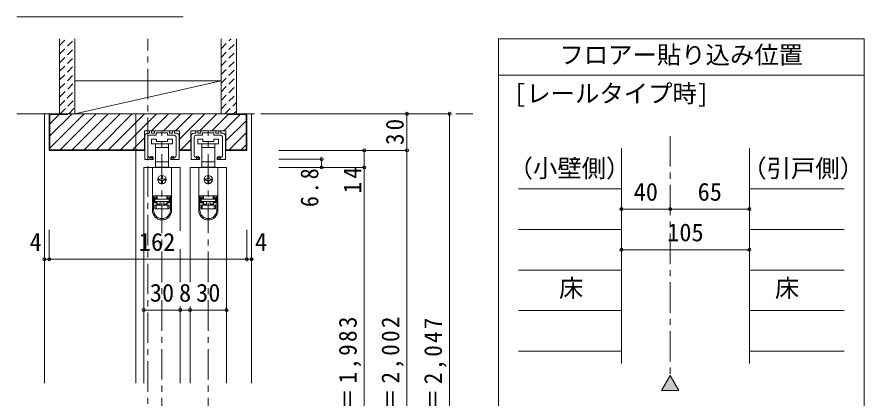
# Model space of a CAD drawing. Units: millimetres, scale not verified. Extents: x -957 to 993, y -705 to 708.
# Drawn here: x -443 to 252, y -219 to 94 of the extents above; entities that cross this region are included whole.
import ezdxf
from ezdxf.enums import TextEntityAlignment as Align

# ---------------------------------------------------------------- set-up
doc = ezdxf.new("R2010")
doc.units = ezdxf.units.MM
doc.header["$LTSCALE"] = 5
doc.header["$PDMODE"] = 32
doc.header["$PDSIZE"] = 2.5
doc.linetypes.add('CHAIN1', pattern=[8, 5, -1, 1, -1])
doc.linetypes.add('DASHED1', pattern=[1.8, 1.2, -0.6])
doc.layers.add('0-B_寸法', color=7, linetype='Continuous', lineweight=9)
doc.styles.add('ＭＳ ゴシック', font='')
doc.styles.get('ＭＳ ゴシック').set_extended_font_data('MS Gothic')

# ---------------------------------------------------------------- blocks, each defined once
blk = doc.blocks.new('01')
at = {"layer": '0-B_寸法'}
for p, q in [((-10.15, 6.02), (-10.15, 7.42)), ((-8.95, 7.72), (-9.85, 7.72)), ((-8.65, 6.02), (-8.65, 7.42)), ((-6.15, 7.42), (-6.15, 6.02)), ((-5.85, 7.72), (5.85, 7.72)), ((6.15, 7.42), (6.15, 6.02)), ((8.65, 6.02), (8.65, 7.42)), ((8.95, 7.72), (9.85, 7.72)), ((10.15, 6.02), (10.15, 7.42)), ((-14, 3.72), (-14, -15.48)), ((-12, 5.72), (-10.45, 5.72)), ((-11.65, 2.72), (-11.65, -12.157)), ((-10.15, 4.22), (-4.95, 4.22)), ((-6.45, 5.72), (-8.35, 5.72)), ((-4.65, 4.52), (-4.65, 5.92)), ((-4.35, 6.22), (-0.3, 6.22)), ((0, 6.52), (-0.3, 6.22)), ((0, 6.52), (0.3, 6.22)), ((4.35, 6.22), (0.3, 6.22)), ((4.65, 4.52), (4.65, 5.92)), ((10.15, 4.22), (4.95, 4.22)), ((6.45, 5.72), (8.35, 5.72)), ((12, 5.72), (10.45, 5.72)), ((11.65, 2.72), (11.65, -12.157)), ((14, 3.72), (14, -15.48)), ((-13.7, -15.78), (-7.45, -15.78)), ((-7.15, -15.48), (-7.15, -14.405)), ((7.15, -15.48), (7.15, -14.405)), ((13.7, -15.78), (7.45, -15.78))]:
    blk.add_line(p, q, dxfattribs=at)
for centre, radius, start, end in [((-9.85, 7.42), 0.3, 90, 180), ((-8.95, 7.42), 0.3, 0, 90), ((-5.85, 7.42), 0.3, 90, 180), ((5.85, 7.42), 0.3, 0, 90), ((8.95, 7.42), 0.3, 90, 180), ((9.85, 7.42), 0.3, 0, 90), ((-12, 3.72), 2, 90, 180), ((-10.15, 2.72), 1.5, 90, 180), ((-10.45, 6.02), 0.3, 270, 0), ((-8.35, 6.02), 0.3, 180, 270), ((-6.45, 6.02), 0.3, 270, 0), ((-4.95, 4.52), 0.3, 270, 0), ((-4.35, 5.92), 0.3, 90, 180), ((4.35, 5.92), 0.3, 0, 90), ((4.95, 4.52), 0.3, 180, 270), ((6.45, 6.02), 0.3, 180, 270), ((8.35, 6.02), 0.3, 270, 0), ((10.45, 6.02), 0.3, 180, 270), ((10.15, 2.72), 1.5, 0, 90), ((12, 3.72), 2, 0, 90), ((-9.65, -12.157), 2, 180, 253.54075), ((9.65, -12.157), 2, 286.45925, 0), ((-13.7, -15.48), 0.3, 180, 270), ((-8.8, -9.28), 5, 253.54075, 284.75682), ((-7.45, -14.405), 0.3, 0, 104.75682), ((-7.45, -15.48), 0.3, 270, 0), ((7.45, -14.405), 0.3, 75.24318, 180), ((7.45, -15.48), 0.3, 180, 270), ((8.8, -9.28), 5, 255.24318, 286.45925), ((13.7, -15.48), 0.3, 270, 0)]:
    blk.add_arc(centre, radius, start, end, dxfattribs=at)
for p in [(-8.8, -14.28), (8.8, -14.28)]:
    blk.add_point(p, dxfattribs=at)

msp = doc.modelspace()

# ---------------------------------------------------------------- linework, layer by layer
at = {"layer": '0-B_寸法'}
for p, q in [((-306.142, 93.893), (-442.569, 93.893)), ((-407.569, 14.407), (-407.569, 76.058)), ((-395.069, 14.407), (-395.069, 76.058)), ((-275.069, 14.407), (-275.069, 76.058)), ((-262.569, 14.407), (-262.569, 76.058)), ((-47.569, 76.058), (-47.569, -474.581)), ((252.431, 76.058), (-47.569, 76.058)), ((252.431, 76.058), (252.431, -474.581)), ((252.431, 46.058), (-47.569, 46.058)), ((-395.069, 14.407), (-275.069, 41.407)), ((-395.069, 41.407), (-275.069, 41.407)), ((-420.069, 14.407), (-420.069, -206.593)), ((-420.069, 14.407), (-416.069, 14.407)), ((-254.069, 14.407), (-416.069, 14.407)), ((-416.069, -15.593), (-416.069, 14.407)), ((-415.57, -3.767), (-397.396, 14.407)), ((-415.57, -13.666), (-387.497, 14.407)), ((-401.069, 13.907), (-415.57, 13.907)), ((-415.57, -15.093), (-415.57, 13.907)), ((-415.57, 6.133), (-407.796, 13.907)), ((-407.097, -15.093), (-377.597, 14.407)), ((-401.069, 14.407), (-401.069, 13.907)), ((-397.198, -15.093), (-367.698, 14.407)), ((-395.069, 14.407), (-275.069, 14.407)), ((-387.298, -15.093), (-357.798, 14.407)), ((-377.399, -15.093), (-347.899, 14.407)), ((-367.499, -15.093), (-337.999, 14.407)), ((-357.6, -15.093), (-328.1, 14.407)), ((-345.069, 14.407), (-345.069, -206.593)), ((-332.2, 0.407), (-318.2, 14.407)), ((-322.301, 0.407), (-308.301, 14.407)), ((-312.401, 0.407), (-298.401, 14.407)), ((-309.169, -6.261), (-288.502, 14.407)), ((-292.602, 0.407), (-278.602, 14.407)), ((-282.703, 0.407), (-269.069, 14.04)), ((-259.303, 13.907), (-272.803, 0.407)), ((-269.069, 13.907), (-269.069, 14.407)), ((-269.069, 13.907), (-254.569, 13.907)), ((-254.569, -15.093), (-254.569, 13.907)), ((-254.069, -15.593), (-254.069, 14.407)), ((-87.569, 14.407), (-227.569, 14.407)), ((-122.569, 14.407), (-122.569, -15.593)), ((-87.569, -443.594), (-87.569, 14.407)), ((-271.169, -7.859), (-254.569, 8.741)), ((-337.969, -15.593), (-337.969, 0.407)), ((-299.969, -15.593), (-299.969, 0.407)), ((-347.7, -15.093), (-337.969, -5.363)), ((-332.069, -6.293), (-332.069, -10.293)), ((-328.069, -6.293), (-332.069, -6.293)), ((-328.069, -8.293), (-328.069, -6.293)), ((-319.069, -6.293), (-319.069, -8.293)), ((-315.069, -6.293), (-319.069, -6.293)), ((-315.069, -10.293), (-315.069, -6.293)), ((-294.069, -6.293), (-294.069, -10.293)), ((-290.069, -6.293), (-294.069, -6.293)), ((-290.069, -8.293), (-290.069, -6.293)), ((-281.069, -6.293), (-281.069, -8.293)), ((-277.069, -6.293), (-281.069, -6.293)), ((-277.069, -10.293), (-277.069, -6.293)), ((-268.504, -15.093), (-254.569, -1.159)), ((-332.069, -10.293), (-323.569, -10.293)), ((-328.819, -10.293), (-328.819, -13.293)), ((-328.819, -13.293), (-328.819, -24.893)), ((-328.819, -13.293), (-323.569, -13.293)), ((-319.069, -8.293), (-328.069, -8.293)), ((-323.569, -10.293), (-315.069, -10.293)), ((-323.569, -13.293), (-318.319, -13.293)), ((-318.319, -13.293), (-318.319, -10.293)), ((-318.319, -24.893), (-318.319, -13.293)), ((-308.102, -15.093), (-299.969, -6.961)), ((-294.069, -10.293), (-285.569, -10.293)), ((-290.819, -10.293), (-290.819, -13.293)), ((-290.819, -13.293), (-290.819, -24.893)), ((-290.819, -13.293), (-285.569, -13.293)), ((-281.069, -8.293), (-290.069, -8.293)), ((-285.569, -10.293), (-277.069, -10.293)), ((-285.569, -13.293), (-280.319, -13.293)), ((-280.319, -13.293), (-280.319, -10.293)), ((-280.319, -24.893), (-280.319, -13.293)), ((-258.605, -15.093), (-254.569, -11.058)), ((53.404, -13.825), (53.404, -190.332)), ((158.404, -13.825), (158.404, -190.332)), ((-337.969, -15.593), (-416.069, -15.593)), ((-415.57, -15.093), (-337.969, -15.093)), ((-299.969, -15.093), (-309.169, -15.093)), ((-299.969, -15.593), (-309.169, -15.593)), ((-254.569, -15.093), (-271.169, -15.093)), ((-254.069, -15.593), (-271.169, -15.593)), ((-122.569, -15.593), (-227.569, -15.593)), ((-157.569, -15.593), (-157.569, -29.593)), ((-122.569, -443.594), (-122.569, -15.593)), ((-328.819, -24.893), (-328.819, -29.293)), ((-323.569, -24.893), (-328.819, -24.893)), ((-318.319, -24.893), (-323.569, -24.893)), ((-318.319, -29.293), (-318.319, -24.893)), ((-290.819, -24.893), (-290.819, -29.293)), ((-285.569, -24.893), (-290.819, -24.893)), ((-280.319, -24.893), (-285.569, -24.893)), ((-280.319, -29.293), (-280.319, -24.893)), ((-192.569, -22.793), (-227.569, -22.793)), ((-192.569, -22.793), (-192.569, -29.593)), ((-338.569, -29.593), (-338.569, -206.593)), ((-308.569, -29.593), (-338.569, -29.593)), ((-331.469, -29.593), (-331.469, -52.893)), ((-315.669, -29.593), (-331.469, -29.593)), ((-328.819, -29.293), (-327.569, -29.293)), ((-319.569, -29.593), (-319.569, -29.293)), ((-319.569, -29.293), (-318.319, -29.293)), ((-315.669, -29.593), (-315.669, -52.893)), ((-308.569, -29.593), (-308.569, -81.57)), ((-300.569, -29.593), (-300.569, -123.593)), ((-270.569, -29.593), (-300.569, -29.593)), ((-293.469, -29.593), (-293.469, -52.893)), ((-277.669, -29.593), (-293.469, -29.593)), ((-290.819, -29.293), (-289.569, -29.293)), ((-281.569, -29.593), (-281.569, -29.293)), ((-281.569, -29.293), (-280.319, -29.293)), ((-277.669, -29.593), (-277.669, -52.893)), ((-270.569, -29.593), (-270.569, -206.593)), ((-157.569, -29.593), (-227.569, -29.593)), ((-157.569, -29.593), (-157.569, -423.594)), ((-325.069, -39.093), (-326.069, -39.093)), ((-326.069, -40.093), (-325.069, -40.093)), ((-324.069, -37.093), (-324.069, -38.093)), ((-324.069, -41.093), (-324.069, -42.093)), ((-323.069, -38.093), (-323.069, -37.093)), ((-323.069, -42.093), (-323.069, -41.093)), ((-321.069, -39.093), (-322.069, -39.093)), ((-322.069, -40.093), (-321.069, -40.093)), ((-287.069, -39.093), (-288.069, -39.093)), ((-288.069, -40.093), (-287.069, -40.093)), ((-286.069, -37.093), (-286.069, -38.093)), ((-286.069, -41.093), (-286.069, -42.093)), ((-285.069, -38.093), (-285.069, -37.093)), ((-285.069, -42.093), (-285.069, -41.093)), ((-283.069, -39.093), (-284.069, -39.093)), ((-284.069, -40.093), (-283.069, -40.093)), ((-31.155, -47.127), (53.404, -47.127)), ((158.404, -47.127), (236.001, -47.127)), ((-331.469, -52.893), (-331.469, -52.993)), ((-315.669, -52.893), (-331.469, -52.893)), ((-331.469, -52.993), (-331.469, -64.693)), ((-330.469, -52.993), (-331.469, -52.993)), ((-330.469, -64.693), (-330.469, -52.993)), ((-327.769, -52.993), (-330.469, -52.993)), ((-329.669, -53.993), (-327.769, -53.993)), ((-329.669, -53.993), (-329.669, -58.693)), ((-327.769, -54.993), (-329.669, -54.993)), ((-327.569, -55.093), (-329.469, -55.093)), ((-329.469, -55.093), (-329.469, -55.593)), ((-328.469, -52.993), (-328.469, -52.893)), ((-327.769, -52.993), (-327.769, -53.993)), ((-327.769, -53.993), (-327.769, -54.993)), ((-327.569, -55.093), (-327.569, -52.893)), ((-319.569, -52.893), (-319.569, -55.093)), ((-317.669, -55.093), (-319.569, -55.093)), ((-319.369, -53.993), (-319.369, -52.993)), ((-316.669, -52.993), (-319.369, -52.993)), ((-319.369, -53.993), (-317.469, -53.993)), ((-318.669, -52.893), (-318.669, -52.993)), ((-317.669, -55.593), (-317.669, -55.093)), ((-317.469, -58.693), (-317.469, -53.993)), ((-315.669, -52.893), (-315.669, -52.993)), ((-315.669, -64.693), (-315.669, -52.993)), ((-293.469, -52.893), (-293.469, -52.993)), ((-277.669, -52.893), (-293.469, -52.893)), ((-293.469, -52.993), (-293.469, -64.693)), ((-292.469, -52.993), (-293.469, -52.993)), ((-292.469, -64.693), (-292.469, -52.993)), ((-289.769, -52.993), (-292.469, -52.993)), ((-291.669, -53.993), (-289.769, -53.993)), ((-291.669, -53.993), (-291.669, -58.693)), ((-289.769, -54.993), (-291.669, -54.993)), ((-289.569, -55.093), (-291.469, -55.093)), ((-291.469, -55.093), (-291.469, -55.593)), ((-290.469, -52.993), (-290.469, -52.893)), ((-289.769, -52.993), (-289.769, -53.993)), ((-289.769, -53.993), (-289.769, -54.993)), ((-289.569, -55.093), (-289.569, -52.893)), ((-281.569, -52.893), (-281.569, -55.093)), ((-279.669, -55.093), (-281.569, -55.093)), ((-281.369, -53.993), (-281.369, -52.993)), ((-278.669, -52.993), (-281.369, -52.993)), ((-281.369, -53.993), (-279.469, -53.993)), ((-280.669, -52.893), (-280.669, -52.993)), ((-279.669, -55.593), (-279.669, -55.093)), ((-279.469, -58.693), (-279.469, -53.993)), ((-277.669, -52.893), (-277.669, -52.993)), ((-277.669, -64.693), (-277.669, -52.993)), ((-327.769, -58.693), (-329.669, -58.693)), ((-329.469, -63.593), (-329.469, -60.593)), ((-329.469, -60.593), (-328.469, -60.593)), ((-328.469, -60.593), (-328.469, -63.593)), ((-328.469, -60.593), (-318.669, -60.593)), ((-327.769, -58.693), (-327.769, -60.593)), ((-327.569, -59.593), (-327.569, -57.593)), ((-327.569, -59.593), (-325.069, -59.593)), ((-327.569, -60.593), (-327.569, -59.593)), ((-325.069, -57.593), (-325.069, -60.593)), ((-322.069, -57.593), (-322.069, -60.593)), ((-319.569, -57.593), (-319.569, -59.593)), ((-319.369, -57.693), (-317.469, -57.693)), ((-319.369, -58.693), (-319.369, -57.693)), ((-319.369, -60.593), (-319.369, -58.693)), ((-317.469, -58.693), (-319.369, -58.693)), ((-318.669, -63.593), (-318.669, -60.593)), ((-318.669, -60.593), (-317.669, -60.593)), ((-317.669, -60.593), (-317.669, -63.593)), ((-289.769, -58.693), (-291.669, -58.693)), ((-291.469, -63.593), (-291.469, -60.593)), ((-291.469, -60.593), (-290.469, -60.593)), ((-290.469, -60.593), (-290.469, -63.593)), ((-290.469, -60.593), (-280.669, -60.593)), ((-289.769, -58.693), (-289.769, -60.593)), ((-289.569, -59.593), (-289.569, -57.593)), ((-289.569, -59.593), (-287.069, -59.593)), ((-289.569, -60.593), (-289.569, -59.593)), ((-287.069, -57.593), (-287.069, -60.593)), ((-284.069, -57.593), (-284.069, -60.593)), ((-281.569, -57.593), (-281.569, -59.593)), ((-281.369, -57.693), (-279.469, -57.693)), ((-281.369, -58.693), (-281.369, -57.693)), ((-281.369, -60.593), (-281.369, -58.693)), ((-279.469, -58.693), (-281.369, -58.693)), ((-280.669, -63.593), (-280.669, -60.593)), ((-280.669, -60.593), (-279.669, -60.593)), ((-279.669, -60.593), (-279.669, -63.593)), ((-328.469, -63.593), (-329.469, -63.593)), ((-318.669, -63.593), (-328.469, -63.593)), ((-317.669, -63.593), (-318.669, -63.593)), ((-290.469, -63.593), (-291.469, -63.593)), ((-280.669, -63.593), (-290.469, -63.593)), ((-279.669, -63.593), (-280.669, -63.593)), ((53.404, -63.778), (93.404, -63.778)), ((93.404, -63.778), (158.404, -63.778)), ((-416.069, -104.898), (-416.069, -80.839)), ((53.404, -80.428), (-31.155, -80.428)), ((158.404, -80.428), (236.001, -80.428)), ((-254.069, -104.898), (-254.069, -84.339)), ((-308.569, -96.498), (-308.569, -123.593)), ((53.404, -97.079), (158.404, -97.079)), ((-416.069, -104.898), (-254.069, -104.898)), ((53.404, -113.73), (-31.155, -113.73)), ((158.404, -113.73), (236.001, -113.73)), ((-308.569, -143.593), (-308.569, -206.593)), ((-300.569, -143.593), (-300.569, -206.593)), ((-338.569, -146.593), (-270.569, -146.593)), ((53.404, -147.031), (-31.155, -147.031)), ((158.404, -147.031), (236.001, -147.031)), ((53.404, -180.332), (-31.155, -180.332)), ((158.404, -180.332), (236.001, -180.332)), ((93.404, -200.332), (86.266, -212.694)), ((93.404, -200.332), (100.541, -212.694)), ((100.541, -212.694), (86.266, -212.694))]:
    msp.add_line(p, q, dxfattribs=at)
at = {"layer": '0-B_寸法', "linetype": 'DASHED1'}
for p, q in [((-407.569, 70.511), (-402.023, 76.058)), ((-407.569, 63.44), (-395.069, 75.94)), ((-275.069, 67.803), (-266.815, 76.058)), ((-275.069, 60.732), (-262.569, 73.232)), ((-407.569, 56.369), (-395.069, 68.869)), ((-275.069, 53.661), (-262.569, 66.161)), ((-407.569, 49.298), (-395.069, 61.798)), ((-275.069, 46.59), (-262.569, 59.09)), ((-407.569, 42.227), (-395.069, 54.727)), ((-275.069, 39.519), (-262.569, 52.019)), ((-407.569, 35.156), (-395.069, 47.656)), ((-275.069, 32.448), (-262.569, 44.948)), ((-407.248, 28.407), (-395.069, 40.585)), ((-275.069, 25.377), (-262.569, 37.877)), ((-407.598, 20.986), (-395.069, 33.514)), ((-275.069, 18.306), (-262.569, 30.806)), ((-407.106, 14.407), (-395.069, 26.443)), ((-271.898, 14.407), (-262.569, 23.735)), ((-400.035, 14.407), (-395.069, 19.372)), ((-264.826, 14.407), (-262.569, 16.664))]:
    msp.add_line(p, q, dxfattribs=at)
at = {"layer": '0-B_寸法', "linetype": 'CHAIN1'}
for p, q in [((-335.069, -453.593), (-335.069, 76.058)), ((-442.569, 14.407), (-68.569, 14.407)), ((-323.569, -443.593), (-323.569, 0.407)), ((-285.569, -443.593), (-285.569, 0.407)), ((93.404, -3.825), (93.404, -200.332))]:
    msp.add_line(p, q, dxfattribs=at)
at = {"layer": '0-B_寸法', "color": 4}
for p, q in [((-420.069, -104.898), (-420.069, -80.839)), ((-416.069, -104.898), (-416.069, -80.839)), ((-254.069, -104.898), (-254.069, -80.839)), ((-250.069, -104.898), (-250.069, -80.839)), ((-420.069, -104.898), (-416.069, -104.898)), ((-254.069, -104.898), (-250.069, -104.898))]:
    msp.add_line(p, q, dxfattribs=at)
at = {"layer": '0-B_寸法'}
for points in [[(-250.069, -206.593), (-250.069, 14.407), (-254.069, 14.407)], [(-309.169, -15.593), (-309.169, 0.407), (-337.969, 0.407)], [(-271.169, -15.593), (-271.169, 0.407), (-299.969, 0.407)], [(-319.569, -29.293), (-327.569, -29.293), (-327.569, -29.593)], [(-281.569, -29.293), (-289.569, -29.293), (-289.569, -29.593)], [(-317.469, -54.993), (-319.369, -54.993), (-319.369, -53.993)], [(-315.669, -52.993), (-316.669, -52.993), (-316.669, -64.693)], [(-279.469, -54.993), (-281.369, -54.993), (-281.369, -53.993)], [(-277.669, -52.993), (-278.669, -52.993), (-278.669, -64.693)], [(-329.669, -57.693), (-327.769, -57.693), (-327.769, -58.693)], [(-322.069, -59.593), (-319.569, -59.593), (-319.569, -60.593)], [(-291.669, -57.693), (-289.769, -57.693), (-289.769, -58.693)], [(-284.069, -59.593), (-281.569, -59.593), (-281.569, -60.593)]]:
    msp.add_lwpolyline(points, dxfattribs=at)
for points in [[(-317.669, -57.593), (-329.469, -57.593), (-329.469, -55.593), (-317.669, -55.593)], [(-279.669, -57.593), (-291.469, -57.593), (-291.469, -55.593), (-279.669, -55.593)]]:
    msp.add_lwpolyline(points, close=True, dxfattribs=at)
for centre in [(-323.569, -39.593), (-285.569, -39.593)]:
    msp.add_circle(centre, 3.5, dxfattribs=at)
for centre, radius, start, end in [((-326.069, -39.593), 0.5, 90, 180), ((-326.069, -39.593), 0.5, 180, 270), ((-325.069, -38.093), 1, 270, 0), ((-325.069, -41.093), 1, 0, 90), ((-323.569, -37.093), 0.5, 90, 180), ((-323.569, -37.093), 0.5, 0, 90), ((-322.069, -38.093), 1, 180, 270), ((-322.069, -41.093), 1, 90, 180), ((-321.069, -39.593), 0.5, 0, 90), ((-321.069, -39.593), 0.5, 270, 0), ((-288.069, -39.593), 0.5, 90, 180), ((-288.069, -39.593), 0.5, 180, 270), ((-287.069, -38.093), 1, 270, 0), ((-287.069, -41.093), 1, 0, 90), ((-285.569, -37.093), 0.5, 90, 180), ((-285.569, -37.093), 0.5, 0, 90), ((-284.069, -38.093), 1, 180, 270), ((-284.069, -41.093), 1, 90, 180), ((-283.069, -39.593), 0.5, 0, 90), ((-283.069, -39.593), 0.5, 270, 0), ((-323.569, -42.093), 0.5, 180, 270), ((-323.569, -42.093), 0.5, 270, 0), ((-285.569, -42.093), 0.5, 180, 270), ((-285.569, -42.093), 0.5, 270, 0), ((-323.569, -64.693), 7.9, 180, 0), ((-323.569, -64.693), 6.9, 180, 0), ((-285.569, -64.693), 7.9, 180, 0), ((-285.569, -64.693), 6.9, 180, 0)]:
    msp.add_arc(centre, radius, start, end, dxfattribs=at)
for p in [(-122.569, 14.407), (-87.569, 14.407), (-157.569, -15.593), (-122.569, -15.593), (-192.569, -22.793), (-192.569, -29.593), (-157.569, -29.593), (53.404, -63.778), (93.404, -63.778), (158.404, -63.778), (53.404, -97.079), (158.404, -97.079), (-420.069, -104.898), (-416.069, -104.898), (-254.069, -104.898), (-250.069, -104.898), (-338.569, -146.593), (-308.569, -146.593), (-300.569, -146.593), (-270.569, -146.593)]:
    msp.add_point(p, dxfattribs=at)
at = {"layer": '0-B_寸法', "color": 16}
msp.add_solid([(100.541, -212.694), (93.404, -200.332), (86.266, -212.694)], dxfattribs=at)

# ---------------------------------------------------------------- block references
at = {"layer": '0-B_寸法'}
for p in [(-323.569, -7.313), (-285.569, -7.313)]:
    msp.add_blockref('01', p, dxfattribs=at)

# ---------------------------------------------------------------- texts
at = {"layer": '0-B_寸法', "style": 'ＭＳ ゴシック'}
for s, p in [('フロアー貼り込み位置', (2.431, 51.058)), ('[レールタイプ時]', (-34.687, 19.368)), ('（小壁側）', (-39.235, -42.023)), ('（引戸側）', (152.488, -42.023)), ('40', (63.404, -61.278)), ('65', (115.904, -61.278)), ('105', (90.904, -94.579)), ('4', (-432.223, -102.398)), ('162', (-342.569, -102.398)), ('4', (-247.319, -102.398)), ('床', (2.154, -140.38)), ('床', (179.277, -140.38)), ('30', (-333.569, -144.093)), ('8', (-309.569, -144.093)), ('30', (-295.569, -144.093))]:
    msp.add_text(s, height=14.66, dxfattribs=at).set_placement(p, align=Align.BOTTOM_LEFT)
at = {"layer": '0-B_寸法', "char_height": 14.66, "attachment_point": 7, "rotation": 90, "style": 'ＭＳ ゴシック'}
for s, insert in [('\\T1.27;\\W0.95;30', (-125.069, -11.218)), ('\\T1.27;\\W0.9;6.8', (-195.069, -62.093)), ('\\T1.27;\\W0.95;14', (-160.069, -50.843)), ('\\T1.2;\\W0.95;枠内＝2,002\\~', (-125.069, -275.258)), ('\\T1.2;\\W0.95;ＤＨ＝1,983\\~', (-160.069, -275.258)), ('\\T1.19;\\W0.95;枠外＝2,047', (-90.069, -275.258))]:
    msp.add_mtext(s, dxfattribs=dict(at, insert=insert))

doc.saveas('drawing.dxf')
